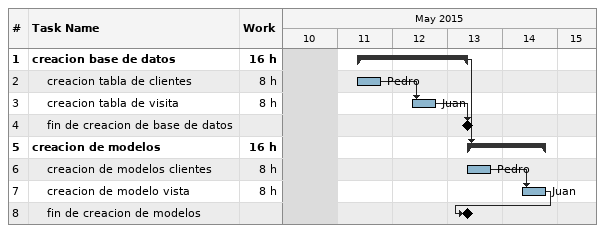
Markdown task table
| ID | Level | Task | Start | Finish | Predecessors | Resources | Work (h) |
|---|---|---|---|---|---|---|---|
| 1 | 1 | **creacion base de datos** | 2015-05-11 | 2015-05-13 |  |  | 16 |
| 2 | 2 | creacion tabla de clientes | 2015-05-11 | 2015-05-11 |  | Pedro | 8 |
| 3 | 2 | creacion tabla de visita | 2015-05-12 | 2015-05-12 | 2 | Juan | 8 |
| 4 | 2 | fin de creacion de base de datos (milestone) | 2015-05-13 | 2015-05-13 | 3 |  |  |
| 5 | 1 | **creacion de modelos** | 2015-05-13 | 2015-05-14 | 1 |  | 16 |
| 6 | 2 | creacion de modelos clientes | 2015-05-13 | 2015-05-13 |  | Pedro | 8 |
| 7 | 2 | creacion de modelo vista | 2015-05-14 | 2015-05-14 | 6 | Juan | 8 |
| 8 | 2 | fin de creacion de modelos (milestone) | 2015-05-13 | 2015-05-13 | 7 |  |  |
